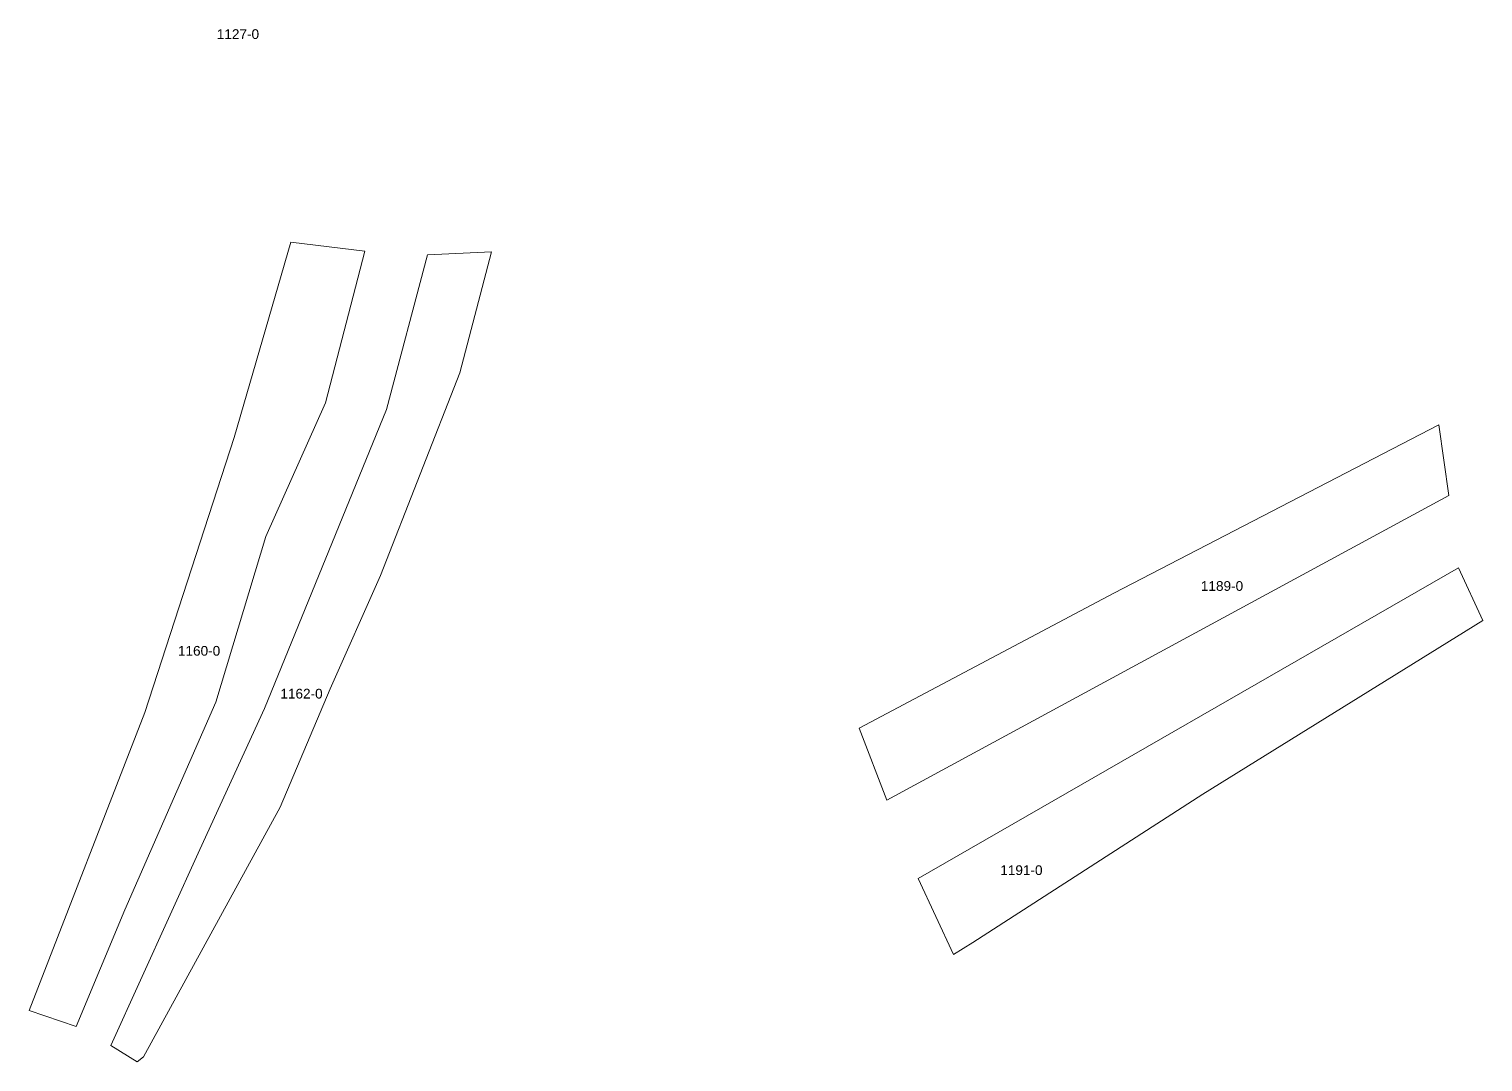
# Model space of a CAD drawing. Header units: metres. Extents: x 7510632 to 7511778, y 4687705 to 4689163.
# Drawn here: x 7511478.6 to 7511777.5, y 4688542.4 to 4688754.7 of the extents above; entities that cross this region are included whole.
import ezdxf
from ezdxf.enums import TextEntityAlignment as Align

# ---------------------------------------------------------------- set-up
doc = ezdxf.new("R2010")
doc.units = ezdxf.units.M
doc.layers.add('Nr Parceles Baze', color=7, linetype='Continuous', lineweight=0)
doc.layers.add('Parcela Baze', color=7, linetype='Continuous', lineweight=0)
doc.styles.get("Standard").update_dxf_attribs({"font": 'arial.ttf'})

msp = doc.modelspace()

# ---------------------------------------------------------------- linework, layer by layer
at = {"layer": 'Parcela Baze', "flags": 128}
for points in [[(7511488.25, 4688549.67), (7511478.58, 4688552.91), (7511502.36, 4688614.18), (7511520.77, 4688670.78), (7511532.41, 4688710.94), (7511547.62, 4688709.09), (7511539.56, 4688677.89), (7511527.24, 4688650.42), (7511516.95, 4688616.3), (7511498.3, 4688573.62), (7511488.25, 4688549.67)], [(7511500.78, 4688542.36), (7511495.4, 4688545.71), (7511513.7, 4688586.05), (7511526.96, 4688615.03), (7511552.11, 4688676.52), (7511560.53, 4688708.32), (7511573.66, 4688708.92), (7511567.14, 4688684.08), (7511550.87, 4688642.4), (7511540.5, 4688619.07), (7511530.22, 4688594.73), (7511502.08, 4688543.44), (7511500.78, 4688542.36)], [(7511661.38, 4688580.06), (7511772.5, 4688643.95), (7511777.53, 4688633.12), (7511719.96, 4688597.4), (7511672.62, 4688566.94), (7511668.7, 4688564.45), (7511661.38, 4688580.06)]]:
    msp.add_lwpolyline(points, dxfattribs=at)
msp.add_lwpolyline([(7511654.94, 4688596.17), (7511770.49, 4688658.83), (7511768.48, 4688673.38), (7511701.62, 4688638.75), (7511649.3, 4688611.01), (7511654.94, 4688596.17)], close=True, dxfattribs=at)

# ---------------------------------------------------------------- texts
at = {"layer": 'Nr Parceles Baze'}
for s, p in [('1127-0', (7511517.18, 4688752.7)), ('1160-0', (7511509.19, 4688625.89)), ('1162-0', (7511530.25, 4688617.08)), ('1191-0', (7511678.28, 4688580.79))]:
    msp.add_text(s, height=2, dxfattribs=at).set_placement(p)
msp.add_text('1189-0', height=2, dxfattribs=at).set_placement((7511723.88, 4688640.22), align=Align.MIDDLE_CENTER)

doc.saveas('drawing.dxf')
